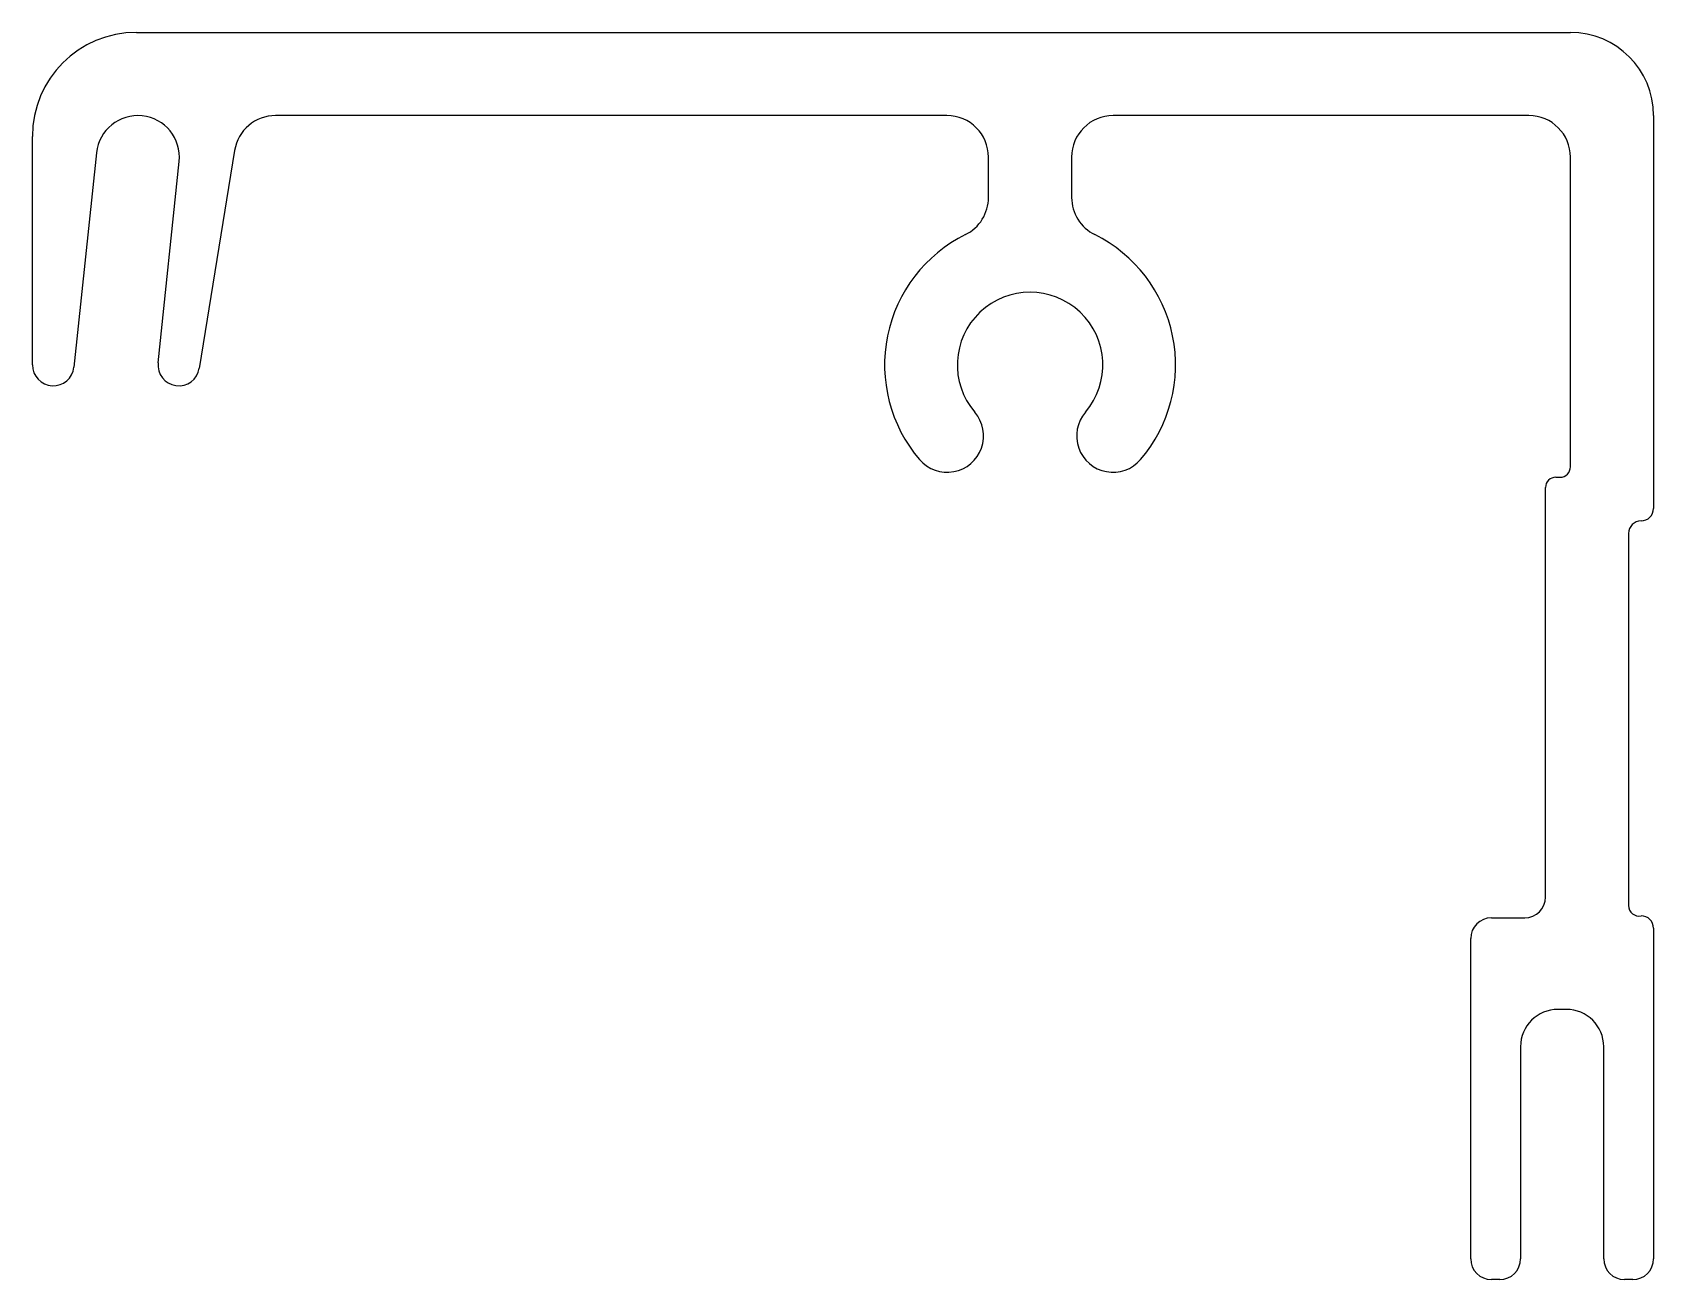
# Model space of a CAD drawing. Extents: x 450.7 to 489.7, y 754.1 to 784.1.
import ezdxf

# ---------------------------------------------------------------- set-up
doc = ezdxf.new("R2010")
doc.units = 0
doc.layers.get('0').update_dxf_attribs({"linetype": 'CONTINUOUS'})

msp = doc.modelspace()

# ---------------------------------------------------------------- linework, layer by layer
for p, q in [((453.248, 784.052), (487.748, 784.052)), ((472.748, 782.052), (456.599, 782.052)), ((486.748, 782.052), (476.748, 782.052)), ((489.748, 782.052), (489.748, 772.602)), ((450.748, 776.053), (450.748, 781.552)), ((455.611, 781.212), (454.76, 775.971)), ((452.29, 781.156), (451.748, 776)), ((453.77, 776.104), (454.279, 780.947)), ((473.748, 780.083), (473.748, 781.052)), ((475.748, 781.052), (475.748, 780.083)), ((487.748, 773.602), (487.748, 781.052)), ((487.148, 763.252), (487.148, 773.102)), ((487.398, 773.352), (487.498, 773.352)), ((489.148, 772.002), (489.148, 763.046)), ((485.848, 762.752), (486.648, 762.752)), ((489.748, 762.502), (489.748, 754.552)), ((485.348, 754.552), (485.348, 762.252)), ((487.648, 760.552), (487.448, 760.552)), ((486.548, 759.652), (486.548, 754.552)), ((488.548, 754.552), (488.548, 759.652)), ((486.048, 754.052), (485.848, 754.052)), ((489.248, 754.052), (489.048, 754.052))]:
    msp.add_line(p, q)
for centre, radius, start, end in [((453.248, 781.552), 2.5, 90, 180), ((487.748, 782.052), 2, 0, 90), ((453.284, 781.052), 1, 354, 174), ((456.599, 781.052), 1, 90, 170.7765), ((472.748, 781.052), 1, 0, 90), ((476.748, 781.052), 1, 90, 180), ((486.748, 781.052), 1, 0, 90), ((472.748, 780.083), 1, 296.3878, 0), ((476.748, 780.083), 1, 180, 243.6122), ((474.748, 776.052), 3.5, 116.3878, 220.5288), ((474.748, 776.052), 3.5, 319.4712, 63.6122), ((474.748, 776.052), 1.75, 319.4712, 220.5288), ((454.267, 776.052), 0.5, 174, 350.7765), ((451.249, 776.053), 0.501, 180, 354), ((472.753, 774.346), 0.875, 220.5288, 40.5288), ((476.743, 774.346), 0.875, 139.4712, 319.4712), ((487.498, 773.602), 0.25, 270, 0), ((487.398, 773.102), 0.25, 90, 180), ((489.448, 772.602), 0.3, 270, 0), ((489.448, 772.002), 0.3, 90, 180), ((486.648, 763.252), 0.5, 270, 0), ((489.398, 763.046), 0.25, 180, 281.537), ((485.848, 762.252), 0.5, 90, 180), ((489.448, 762.502), 0.3, 0, 90), ((487.448, 759.652), 0.9, 90, 180), ((487.648, 759.652), 0.9, 0, 90), ((485.848, 754.552), 0.5, 180, 270), ((486.048, 754.552), 0.5, 270, 0), ((489.048, 754.552), 0.5, 180, 270), ((489.248, 754.552), 0.5, 270, 0)]:
    msp.add_arc(centre, radius, start, end)

doc.saveas('drawing.dxf')
